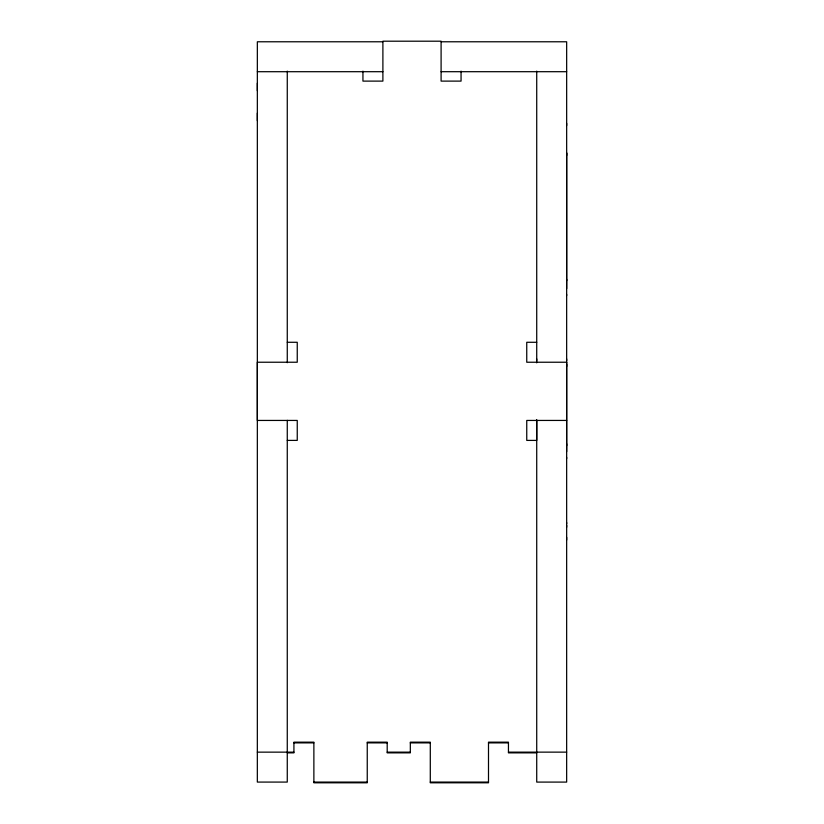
<?xml version="1.0" encoding="UTF-8"?>
<svg xmlns="http://www.w3.org/2000/svg" width="824" height="824" viewBox="0 0 824 824"><rect width="100%" height="100%" fill="white"/><g stroke="black" fill="none" stroke-linecap="round" stroke-linejoin="round"><path stroke-width="1.24" d="M257.335 120.665L257.346 113.053M257.335 90.733L257.346 83.121M536.723 358.924L536.723 360.737M566.654 420.436L526.752 420.446L526.752 440.407L536.723 440.407L536.723 419.962L536.723 782.089L566.654 782.089L566.665 41.777L441.108 41.777M566.654 540.05L566.654 537.341M566.654 527.247L566.654 525.279M566.654 458.566L566.654 457.413M566.654 362.303L566.654 451.676M566.654 358.924L566.654 360.737M566.654 295.589L566.654 294.436M566.654 152.687L566.654 288.699M382.903 41.777L257.346 41.777L257.335 782.079L287.267 782.079L287.267 420.333M257.335 71.709L382.903 71.698M441.108 71.698L566.665 71.698M287.267 342.279L297.248 342.279L297.248 362.23L257.335 362.23L257.335 420.446L297.248 420.436L297.248 440.397L287.267 440.397M536.723 342.29L526.742 342.279L526.752 362.241L566.654 362.23M293.921 742.888L313.882 742.877M367.236 742.877L387.198 742.888M410.331 742.888L430.293 742.877M488.498 742.888L508.459 742.877M257.335 752.147L293.921 752.147M387.198 752.147L410.331 752.147M508.449 752.147L566.654 752.137M287.267 752.868L293.921 752.858L293.921 742.166L313.872 742.166L313.872 782.8L367.247 782.8L367.247 742.166L387.198 742.166L387.198 752.868L410.331 752.858L410.331 742.166L430.293 742.166L430.293 782.8L488.498 782.79L488.498 742.166L508.449 742.166L508.449 752.868L536.723 752.858M313.872 782.079L367.247 782.079M430.293 782.079L488.498 782.079M566.665 123.353L566.665 125.567M566.665 153.274L566.665 155.499M566.654 279.254L566.654 280.809M566.654 364.27L566.654 366.474M566.654 443.796L566.654 445.753M566.654 522.581L566.654 523.714M536.723 71.132L536.723 362.848M461.059 71.132L461.059 81.112L441.098 81.112L441.098 41.2L382.892 41.2L382.892 81.112L362.941 81.112L362.941 71.132M287.267 71.132L287.267 362.704"/></g></svg>
